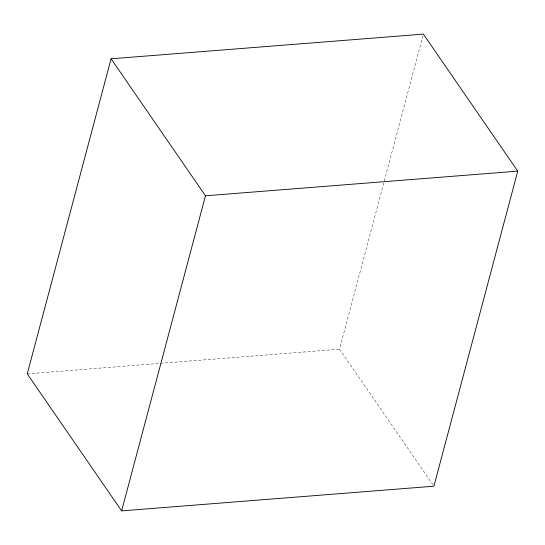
<?xml version="1.0" encoding="UTF-8"?>
<svg xmlns="http://www.w3.org/2000/svg" width="545" height="545" viewBox="0 0 545 545"><rect width="100%" height="100%" fill="white"/><g stroke="black" fill="none" stroke-linecap="round" stroke-linejoin="round"><path stroke-width="0.41" stroke-dasharray="2.73 2.04" d="M432.955 484.812L339.528 349.202L422.927 35.772M27.25 373.863L159.631 363.406M160.475 363.338L339.528 349.202"/><path stroke-width="0.82" d="M111.085 58.792L27.25 373.863L121.637 510.876L433.915 486.208L517.75 171.137L423.363 34.124L111.085 58.792L205.472 195.798L121.637 510.876M205.472 195.798L517.75 171.137"/></g></svg>
